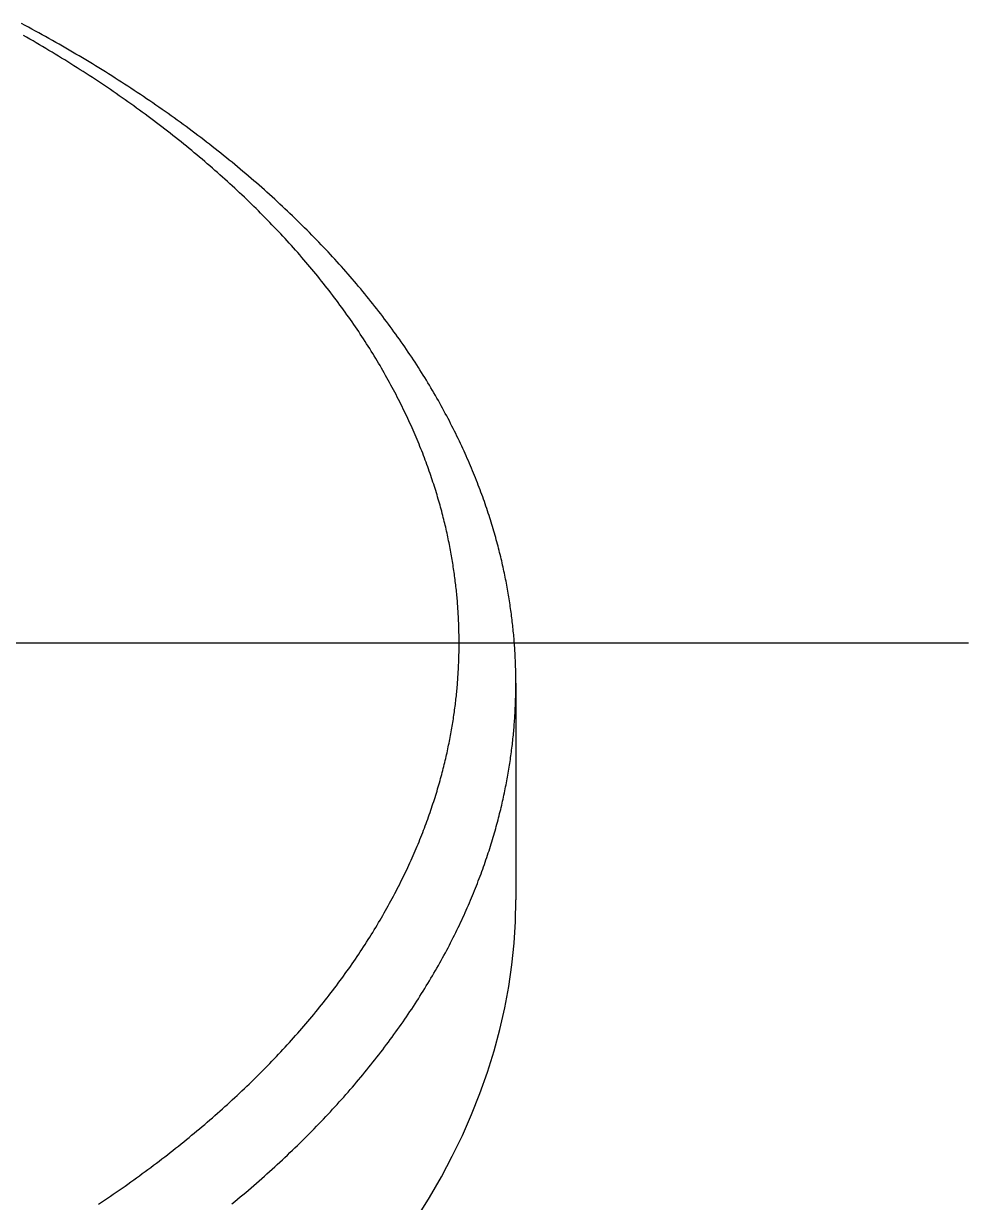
# Model space of a CAD drawing. Extents: x -6.6 to 49.4, y -19.1 to 35.3.
# Drawn here: x 45.27 to 49.43, y 27.13 to 32.32 of the extents above; entities that cross this region are included whole.
import ezdxf

# ---------------------------------------------------------------- set-up
doc = ezdxf.new("R2010")
doc.units = 0
doc.linetypes.add('CENTER', pattern=[50.8, 31.75, -6.35, 6.35, -6.35])
doc.layers.get('0').update_dxf_attribs({"linetype": 'CONTINUOUS'})
doc.layers.add('CENTER', color=1, linetype='CENTER')

msp = doc.modelspace()

# ---------------------------------------------------------------- linework, layer by layer
at = {"color": 7, "linetype": 'CONTINUOUS'}
msp.add_line((47.43527, 29.41579), (47.43527, 28.461196), dxfattribs=at)
at = {"color": 7}
for points in [[(47.4353, 29.4158, 0), (47.4353, 29.4235, 0), (47.4352, 29.4313, 0), (47.4352, 29.439, 0), (47.4351, 29.4468, 0), (47.435, 29.4545, 0), (47.4348, 29.4623, 0), (47.4347, 29.4701, 0), (47.4345, 29.4779, 0), (47.4343, 29.4857, 0), (47.434, 29.4935, 0), (47.4338, 29.5014, 0), (47.4335, 29.5092, 0), (47.4331, 29.5171, 0), (47.4328, 29.5249, 0), (47.4324, 29.5328, 0), (47.432, 29.5407, 0), (47.4316, 29.5487, 0), (47.4311, 29.5566, 0), (47.4306, 29.5645, 0), (47.4301, 29.5725, 0), (47.4296, 29.5805, 0), (47.429, 29.5885, 0), (47.4284, 29.5965, 0), (47.4277, 29.6045, 0), (47.4271, 29.6126, 0), (47.4264, 29.6206, 0), (47.4257, 29.6287, 0), (47.4249, 29.6368, 0), (47.4241, 29.645, 0), (47.4233, 29.6531, 0), (47.4224, 29.6613, 0), (47.4216, 29.6695, 0), (47.4206, 29.6777, 0), (47.4197, 29.6859, 0), (47.4187, 29.6942, 0), (47.4177, 29.7024, 0), (47.4166, 29.7107, 0), (47.4156, 29.719, 0), (47.4145, 29.7274, 0), (47.4133, 29.7358, 0), (47.4121, 29.7441, 0), (47.4109, 29.7526, 0), (47.4097, 29.761, 0), (47.4084, 29.7695, 0), (47.4071, 29.778, 0), (47.4057, 29.7865, 0), (47.4043, 29.795, 0), (47.4029, 29.8036, 0), (47.4014, 29.8122, 0), (47.3999, 29.8208, 0), (47.3984, 29.8295, 0), (47.3968, 29.8382, 0), (47.3952, 29.8469, 0), (47.3936, 29.8556, 0), (47.3919, 29.8644, 0), (47.3902, 29.8732, 0), (47.3884, 29.882, 0), (47.3866, 29.8909, 0), (47.3847, 29.8998, 0), (47.3829, 29.9087, 0), (47.3809, 29.9177, 0), (47.379, 29.9267, 0), (47.3769, 29.9357, 0), (47.3749, 29.9448, 0), (47.3728, 29.9539, 0), (47.3706, 29.963, 0), (47.3684, 29.9722, 0), (47.3662, 29.9814, 0), (47.3639, 29.9906, 0), (47.3615, 29.9999, 0), (47.3592, 30.0092, 0), (47.3567, 30.0186, 0), (47.3542, 30.028, 0), (47.3517, 30.0375, 0), (47.3491, 30.0469, 0), (47.3465, 30.0565, 0), (47.3438, 30.066, 0), (47.341, 30.0756, 0), (47.3382, 30.0853, 0), (47.3354, 30.095, 0), (47.3325, 30.1047, 0), (47.3295, 30.1145, 0), (47.3265, 30.1243, 0), (47.3234, 30.1342, 0), (47.3203, 30.1441, 0), (47.3171, 30.1541, 0), (47.3138, 30.1641, 0), (47.3105, 30.1741, 0), (47.3071, 30.1842, 0), (47.3037, 30.1944, 0), (47.3002, 30.2045, 0), (47.2966, 30.2148, 0), (47.293, 30.225, 0), (47.2893, 30.2353, 0), (47.2856, 30.2456, 0), (47.2817, 30.256, 0), (47.2779, 30.2664, 0), (47.2739, 30.2769, 0), (47.2699, 30.2874, 0), (47.2659, 30.2979, 0), (47.2617, 30.3084, 0), (47.2575, 30.319, 0), (47.2533, 30.3297, 0), (47.2489, 30.3403, 0), (47.2445, 30.351, 0), (47.2401, 30.3617, 0), (47.2355, 30.3725, 0), (47.2309, 30.3833, 0), (47.2263, 30.3941, 0), (47.2215, 30.4049, 0), (47.2167, 30.4158, 0), (47.2118, 30.4266, 0), (47.2069, 30.4376, 0), (47.2019, 30.4485, 0), (47.1968, 30.4594, 0), (47.1917, 30.4704, 0), (47.1865, 30.4814, 0), (47.1812, 30.4924, 0), (47.1758, 30.5035, 0), (47.1704, 30.5145, 0), (47.1649, 30.5256, 0), (47.1594, 30.5367, 0), (47.1538, 30.5478, 0), (47.1481, 30.5589, 0), (47.1423, 30.5701, 0), (47.1365, 30.5812, 0), (47.1306, 30.5924, 0), (47.1246, 30.6036, 0), (47.1186, 30.6148, 0), (47.1125, 30.626, 0), (47.1063, 30.6372, 0), (47.1001, 30.6484, 0), (47.0938, 30.6596, 0), (47.0874, 30.6709, 0), (47.081, 30.6821, 0), (47.0745, 30.6934, 0), (47.0679, 30.7046, 0), (47.0613, 30.7159, 0), (47.0546, 30.7272, 0), (47.0478, 30.7384, 0), (47.041, 30.7497, 0), (47.0341, 30.761, 0), (47.0271, 30.7722, 0), (47.02, 30.7835, 0), (47.0129, 30.7948, 0), (47.0058, 30.806, 0), (46.9985, 30.8173, 0), (46.9912, 30.8286, 0), (46.9838, 30.8398, 0), (46.9764, 30.8511, 0), (46.9689, 30.8623, 0), (46.9613, 30.8736, 0), (46.9537, 30.8848, 0), (46.946, 30.896, 0), (46.9383, 30.9072, 0), (46.9304, 30.9185, 0), (46.9226, 30.9297, 0), (46.9146, 30.9409, 0), (46.9066, 30.9521, 0), (46.8985, 30.9632, 0), (46.8904, 30.9744, 0), (46.8822, 30.9856, 0), (46.8739, 30.9967, 0), (46.8656, 31.0079, 0), (46.8572, 31.019, 0), (46.8488, 31.0301, 0), (46.8403, 31.0412, 0), (46.8317, 31.0523, 0), (46.8231, 31.0634, 0), (46.8144, 31.0745, 0), (46.8057, 31.0855, 0), (46.7969, 31.0966, 0), (46.788, 31.1076, 0), (46.7791, 31.1186, 0), (46.7701, 31.1296, 0), (46.761, 31.1406, 0), (46.7519, 31.1516, 0), (46.7428, 31.1625, 0), (46.7336, 31.1735, 0), (46.7243, 31.1844, 0), (46.7149, 31.1953, 0), (46.7055, 31.2062, 0), (46.6961, 31.217, 0), (46.6865, 31.2279, 0), (46.677, 31.2387, 0), (46.6673, 31.2496, 0), (46.6576, 31.2604, 0), (46.6479, 31.2712, 0), (46.638, 31.282, 0), (46.6281, 31.2927, 0), (46.6182, 31.3035, 0), (46.6082, 31.3142, 0), (46.5981, 31.3249, 0), (46.588, 31.3357, 0), (46.5778, 31.3463, 0), (46.5676, 31.357, 0), (46.5573, 31.3677, 0), (46.5469, 31.3783, 0), (46.5365, 31.3889, 0), (46.526, 31.3995, 0), (46.5155, 31.4101, 0), (46.5049, 31.4207, 0), (46.4942, 31.4313, 0), (46.4835, 31.4418, 0), (46.4727, 31.4523, 0), (46.4619, 31.4628, 0), (46.451, 31.4733, 0), (46.4401, 31.4838, 0), (46.4291, 31.4942, 0), (46.418, 31.5046, 0), (46.4069, 31.515, 0), (46.3957, 31.5254, 0), (46.3845, 31.5358, 0), (46.3732, 31.5461, 0), (46.3618, 31.5565, 0), (46.3504, 31.5668, 0), (46.339, 31.5771, 0), (46.3275, 31.5873, 0), (46.3159, 31.5976, 0), (46.3043, 31.6078, 0), (46.2926, 31.618, 0), (46.2809, 31.6282, 0), (46.2691, 31.6384, 0), (46.2572, 31.6485, 0), (46.2453, 31.6587, 0), (46.2334, 31.6688, 0), (46.2214, 31.6788, 0), (46.2093, 31.6889, 0), (46.1972, 31.6989, 0), (46.185, 31.709, 0), (46.1728, 31.7189, 0), (46.1605, 31.7289, 0), (46.1482, 31.7389, 0), (46.1358, 31.7488, 0), (46.1233, 31.7587, 0), (46.1108, 31.7686, 0), (46.0983, 31.7784, 0), (46.0857, 31.7883, 0), (46.073, 31.7981, 0), (46.0603, 31.8079, 0), (46.0475, 31.8176, 0), (46.0347, 31.8274, 0), (46.0219, 31.8371, 0), (46.0089, 31.8468, 0), (45.996, 31.8564, 0), (45.9829, 31.8661, 0), (45.9699, 31.8757, 0), (45.9567, 31.8853, 0), (45.9436, 31.8948, 0), (45.9303, 31.9044, 0), (45.917, 31.9139, 0), (45.9037, 31.9233, 0), (45.8903, 31.9328, 0), (45.8769, 31.9422, 0), (45.8634, 31.9516, 0), (45.8499, 31.961, 0), (45.8363, 31.9704, 0), (45.8227, 31.9797, 0), (45.809, 31.989, 0), (45.7953, 31.9982, 0), (45.7816, 32.0075, 0), (45.7678, 32.0167, 0), (45.7539, 32.0258, 0), (45.74, 32.035, 0), (45.726, 32.0441, 0), (45.7121, 32.0532, 0), (45.698, 32.0623, 0), (45.6839, 32.0713, 0), (45.6698, 32.0803, 0), (45.6557, 32.0893, 0), (45.6414, 32.0982, 0), (45.6272, 32.1071, 0), (45.6129, 32.116, 0), (45.5986, 32.1249, 0), (45.5842, 32.1337, 0), (45.5698, 32.1425, 0), (45.5553, 32.1513, 0), (45.5408, 32.16, 0), (45.5263, 32.1687, 0), (45.5117, 32.1774, 0), (45.4971, 32.186, 0), (45.4824, 32.1946, 0), (45.4677, 32.2032, 0), (45.453, 32.2118, 0), (45.4382, 32.2203, 0), (45.4234, 32.2288, 0), (45.4086, 32.2372, 0), (45.3937, 32.2457, 0), (45.3788, 32.254, 0), (45.3638, 32.2624, 0), (45.3489, 32.2707, 0), (45.3338, 32.279, 0), (45.3188, 32.2873, 0), (45.3037, 32.2955, 0), (45.2886, 32.3037, 0), (45.2734, 32.3119, 0), (45.2582, 32.32, 0)], [(47.1853, 29.5926, 0), (47.1853, 29.5999, 0), (47.1852, 29.6072, 0), (47.1852, 29.6145, 0), (47.1851, 29.6219, 0), (47.185, 29.6292, 0), (47.1848, 29.6366, 0), (47.1847, 29.644, 0), (47.1845, 29.6513, 0), (47.1843, 29.6587, 0), (47.1841, 29.6661, 0), (47.1838, 29.6735, 0), (47.1836, 29.681, 0), (47.1833, 29.6884, 0), (47.1829, 29.6959, 0), (47.1826, 29.7033, 0), (47.1822, 29.7108, 0), (47.1818, 29.7183, 0), (47.1813, 29.7258, 0), (47.1809, 29.7333, 0), (47.1804, 29.7409, 0), (47.1799, 29.7484, 0), (47.1793, 29.756, 0), (47.1787, 29.7636, 0), (47.1781, 29.7712, 0), (47.1775, 29.7788, 0), (47.1769, 29.7864, 0), (47.1762, 29.7941, 0), (47.1755, 29.8017, 0), (47.1747, 29.8094, 0), (47.1739, 29.8171, 0), (47.1731, 29.8249, 0), (47.1723, 29.8326, 0), (47.1714, 29.8404, 0), (47.1705, 29.8482, 0), (47.1696, 29.856, 0), (47.1686, 29.8638, 0), (47.1676, 29.8717, 0), (47.1666, 29.8795, 0), (47.1656, 29.8874, 0), (47.1645, 29.8954, 0), (47.1634, 29.9033, 0), (47.1622, 29.9113, 0), (47.161, 29.9193, 0), (47.1598, 29.9273, 0), (47.1586, 29.9353, 0), (47.1573, 29.9434, 0), (47.156, 29.9515, 0), (47.1546, 29.9596, 0), (47.1532, 29.9677, 0), (47.1518, 29.9759, 0), (47.1504, 29.9841, 0), (47.1489, 29.9923, 0), (47.1474, 30.0005, 0), (47.1458, 30.0088, 0), (47.1442, 30.0171, 0), (47.1426, 30.0255, 0), (47.1409, 30.0338, 0), (47.1392, 30.0422, 0), (47.1374, 30.0506, 0), (47.1357, 30.0591, 0), (47.1338, 30.0676, 0), (47.132, 30.0761, 0), (47.1301, 30.0847, 0), (47.1281, 30.0932, 0), (47.1261, 30.1019, 0), (47.1241, 30.1105, 0), (47.122, 30.1192, 0), (47.1199, 30.1279, 0), (47.1177, 30.1367, 0), (47.1155, 30.1455, 0), (47.1132, 30.1543, 0), (47.1109, 30.1632, 0), (47.1086, 30.1721, 0), (47.1062, 30.181, 0), (47.1037, 30.19, 0), (47.1012, 30.199, 0), (47.0987, 30.2081, 0), (47.0961, 30.2172, 0), (47.0934, 30.2263, 0), (47.0907, 30.2355, 0), (47.088, 30.2447, 0), (47.0851, 30.254, 0), (47.0823, 30.2633, 0), (47.0794, 30.2726, 0), (47.0764, 30.282, 0), (47.0734, 30.2915, 0), (47.0703, 30.3009, 0), (47.0671, 30.3105, 0), (47.0639, 30.32, 0), (47.0607, 30.3296, 0), (47.0573, 30.3393, 0), (47.054, 30.349, 0), (47.0505, 30.3587, 0), (47.047, 30.3684, 0), (47.0435, 30.3782, 0), (47.0399, 30.3881, 0), (47.0362, 30.3979, 0), (47.0325, 30.4078, 0), (47.0287, 30.4178, 0), (47.0248, 30.4278, 0), (47.0209, 30.4378, 0), (47.0169, 30.4478, 0), (47.0129, 30.4579, 0), (47.0088, 30.468, 0), (47.0046, 30.4781, 0), (47.0004, 30.4883, 0), (46.9961, 30.4985, 0), (46.9917, 30.5087, 0), (46.9873, 30.5189, 0), (46.9828, 30.5292, 0), (46.9782, 30.5395, 0), (46.9736, 30.5498, 0), (46.9689, 30.5602, 0), (46.9642, 30.5706, 0), (46.9594, 30.5809, 0), (46.9545, 30.5914, 0), (46.9495, 30.6018, 0), (46.9445, 30.6122, 0), (46.9394, 30.6227, 0), (46.9343, 30.6332, 0), (46.9291, 30.6437, 0), (46.9238, 30.6542, 0), (46.9185, 30.6648, 0), (46.9131, 30.6753, 0), (46.9076, 30.6859, 0), (46.9021, 30.6965, 0), (46.8965, 30.7071, 0), (46.8909, 30.7177, 0), (46.8851, 30.7283, 0), (46.8794, 30.739, 0), (46.8735, 30.7496, 0), (46.8676, 30.7603, 0), (46.8616, 30.7709, 0), (46.8556, 30.7816, 0), (46.8495, 30.7923, 0), (46.8433, 30.8029, 0), (46.837, 30.8136, 0), (46.8307, 30.8243, 0), (46.8244, 30.835, 0), (46.8179, 30.8457, 0), (46.8114, 30.8564, 0), (46.8049, 30.8671, 0), (46.7982, 30.8778, 0), (46.7916, 30.8886, 0), (46.7848, 30.8993, 0), (46.778, 30.91, 0), (46.7711, 30.9207, 0), (46.7642, 30.9314, 0), (46.7572, 30.9421, 0), (46.7501, 30.9527, 0), (46.743, 30.9634, 0), (46.7358, 30.9741, 0), (46.7285, 30.9848, 0), (46.7212, 30.9955, 0), (46.7138, 31.0061, 0), (46.7064, 31.0168, 0), (46.6989, 31.0275, 0), (46.6913, 31.0381, 0), (46.6837, 31.0487, 0), (46.6761, 31.0594, 0), (46.6683, 31.07, 0), (46.6605, 31.0806, 0), (46.6527, 31.0912, 0), (46.6448, 31.1018, 0), (46.6368, 31.1124, 0), (46.6288, 31.123, 0), (46.6207, 31.1336, 0), (46.6125, 31.1441, 0), (46.6043, 31.1547, 0), (46.596, 31.1652, 0), (46.5877, 31.1757, 0), (46.5793, 31.1862, 0), (46.5709, 31.1967, 0), (46.5624, 31.2072, 0), (46.5538, 31.2177, 0), (46.5452, 31.2281, 0), (46.5366, 31.2386, 0), (46.5278, 31.249, 0), (46.5191, 31.2594, 0), (46.5102, 31.2698, 0), (46.5013, 31.2802, 0), (46.4924, 31.2906, 0), (46.4834, 31.3009, 0), (46.4743, 31.3113, 0), (46.4652, 31.3216, 0), (46.456, 31.3319, 0), (46.4467, 31.3422, 0), (46.4374, 31.3525, 0), (46.4281, 31.3628, 0), (46.4186, 31.373, 0), (46.4092, 31.3833, 0), (46.3996, 31.3935, 0), (46.39, 31.4037, 0), (46.3804, 31.4139, 0), (46.3707, 31.4241, 0), (46.3609, 31.4343, 0), (46.3511, 31.4445, 0), (46.3412, 31.4546, 0), (46.3313, 31.4647, 0), (46.3213, 31.4749, 0), (46.3112, 31.485, 0), (46.3011, 31.495, 0), (46.291, 31.5051, 0), (46.2807, 31.5152, 0), (46.2705, 31.5252, 0), (46.2601, 31.5352, 0), (46.2497, 31.5452, 0), (46.2393, 31.5552, 0), (46.2288, 31.5652, 0), (46.2182, 31.5751, 0), (46.2076, 31.585, 0), (46.197, 31.595, 0), (46.1862, 31.6049, 0), (46.1755, 31.6147, 0), (46.1646, 31.6246, 0), (46.1538, 31.6344, 0), (46.1428, 31.6443, 0), (46.1318, 31.6541, 0), (46.1208, 31.6639, 0), (46.1097, 31.6736, 0), (46.0985, 31.6834, 0), (46.0873, 31.6931, 0), (46.0761, 31.7028, 0), (46.0647, 31.7125, 0), (46.0534, 31.7222, 0), (46.0419, 31.7318, 0), (46.0305, 31.7415, 0), (46.0189, 31.7511, 0), (46.0074, 31.7607, 0), (45.9957, 31.7703, 0), (45.984, 31.7798, 0), (45.9723, 31.7893, 0), (45.9605, 31.7988, 0), (45.9487, 31.8083, 0), (45.9368, 31.8178, 0), (45.9248, 31.8272, 0), (45.9128, 31.8367, 0), (45.9008, 31.8461, 0), (45.8887, 31.8555, 0), (45.8765, 31.8648, 0), (45.8643, 31.8741, 0), (45.852, 31.8835, 0), (45.8397, 31.8928, 0), (45.8274, 31.902, 0), (45.815, 31.9113, 0), (45.8025, 31.9205, 0), (45.79, 31.9297, 0), (45.7774, 31.9389, 0), (45.7648, 31.948, 0), (45.7521, 31.9571, 0), (45.7394, 31.9662, 0), (45.7267, 31.9753, 0), (45.7139, 31.9844, 0), (45.701, 31.9934, 0), (45.6881, 32.0024, 0), (45.6751, 32.0114, 0), (45.6621, 32.0203, 0), (45.6491, 32.0293, 0), (45.636, 32.0381, 0), (45.6229, 32.047, 0), (45.6097, 32.0559, 0), (45.5965, 32.0647, 0), (45.5832, 32.0735, 0), (45.5699, 32.0822, 0), (45.5565, 32.091, 0), (45.5431, 32.0997, 0), (45.5296, 32.1084, 0), (45.5162, 32.117, 0), (45.5026, 32.1257, 0), (45.489, 32.1343, 0), (45.4754, 32.1428, 0), (45.4618, 32.1514, 0), (45.4481, 32.1599, 0), (45.4343, 32.1684, 0), (45.4205, 32.1769, 0), (45.4067, 32.1853, 0), (45.3928, 32.1937, 0), (45.3789, 32.2021, 0), (45.365, 32.2104, 0), (45.351, 32.2187, 0), (45.337, 32.227, 0), (45.3229, 32.2353, 0), (45.3088, 32.2435, 0), (45.2947, 32.2517, 0), (45.2805, 32.2599, 0), (45.2663, 32.268, 0)], [(45.5965, 27.1204, 0), (45.6097, 27.1292, 0), (45.6229, 27.1381, 0), (45.636, 27.147, 0), (45.6491, 27.1559, 0), (45.6622, 27.1648, 0), (45.6752, 27.1737, 0), (45.6881, 27.1827, 0), (45.701, 27.1917, 0), (45.7139, 27.2008, 0), (45.7267, 27.2098, 0), (45.7394, 27.2189, 0), (45.7521, 27.228, 0), (45.7648, 27.2371, 0), (45.7774, 27.2463, 0), (45.7899, 27.2554, 0), (45.8024, 27.2646, 0), (45.8149, 27.2739, 0), (45.8273, 27.2831, 0), (45.8396, 27.2924, 0), (45.8519, 27.3017, 0), (45.8642, 27.311, 0), (45.8764, 27.3203, 0), (45.8886, 27.3297, 0), (45.9007, 27.339, 0), (45.9127, 27.3485, 0), (45.9247, 27.3579, 0), (45.9367, 27.3673, 0), (45.9486, 27.3768, 0), (45.9604, 27.3863, 0), (45.9722, 27.3958, 0), (45.984, 27.4053, 0), (45.9957, 27.4149, 0), (46.0073, 27.4245, 0), (46.0189, 27.434, 0), (46.0304, 27.4437, 0), (46.0419, 27.4533, 0), (46.0533, 27.463, 0), (46.0647, 27.4726, 0), (46.076, 27.4823, 0), (46.0873, 27.492, 0), (46.0985, 27.5018, 0), (46.1097, 27.5115, 0), (46.1208, 27.5213, 0), (46.1318, 27.5311, 0), (46.1428, 27.5409, 0), (46.1538, 27.5507, 0), (46.1647, 27.5606, 0), (46.1755, 27.5704, 0), (46.1863, 27.5803, 0), (46.197, 27.5902, 0), (46.2077, 27.6001, 0), (46.2183, 27.6101, 0), (46.2288, 27.62, 0), (46.2394, 27.63, 0), (46.2498, 27.64, 0), (46.2602, 27.65, 0), (46.2705, 27.66, 0), (46.2808, 27.67, 0), (46.291, 27.6801, 0), (46.3012, 27.6901, 0), (46.3113, 27.7002, 0), (46.3214, 27.7103, 0), (46.3314, 27.7204, 0), (46.3413, 27.7306, 0), (46.3512, 27.7407, 0), (46.361, 27.7509, 0), (46.3708, 27.761, 0), (46.3805, 27.7712, 0), (46.3901, 27.7814, 0), (46.3997, 27.7916, 0), (46.4092, 27.8019, 0), (46.4187, 27.8121, 0), (46.4281, 27.8224, 0), (46.4375, 27.8326, 0), (46.4468, 27.8429, 0), (46.456, 27.8532, 0), (46.4652, 27.8636, 0), (46.4743, 27.8739, 0), (46.4834, 27.8842, 0), (46.4924, 27.8946, 0), (46.5013, 27.905, 0), (46.5102, 27.9153, 0), (46.5191, 27.9257, 0), (46.5279, 27.9362, 0), (46.5366, 27.9466, 0), (46.5453, 27.957, 0), (46.5539, 27.9675, 0), (46.5624, 27.9779, 0), (46.5709, 27.9884, 0), (46.5794, 27.9989, 0), (46.5877, 28.0094, 0), (46.596, 28.0199, 0), (46.6043, 28.0304, 0), (46.6125, 28.041, 0), (46.6207, 28.0515, 0), (46.6287, 28.0621, 0), (46.6368, 28.0727, 0), (46.6447, 28.0832, 0), (46.6527, 28.0938, 0), (46.6605, 28.1044, 0), (46.6683, 28.115, 0), (46.676, 28.1257, 0), (46.6837, 28.1363, 0), (46.6913, 28.1469, 0), (46.6989, 28.1576, 0), (46.7064, 28.1682, 0), (46.7138, 28.1789, 0), (46.7212, 28.1896, 0), (46.7285, 28.2003, 0), (46.7358, 28.211, 0), (46.7429, 28.2217, 0), (46.7501, 28.2324, 0), (46.7571, 28.2431, 0), (46.7641, 28.2538, 0), (46.7711, 28.2645, 0), (46.778, 28.2752, 0), (46.7848, 28.2859, 0), (46.7915, 28.2966, 0), (46.7982, 28.3073, 0), (46.8048, 28.318, 0), (46.8114, 28.3287, 0), (46.8179, 28.3394, 0), (46.8243, 28.3501, 0), (46.8307, 28.3608, 0), (46.837, 28.3715, 0), (46.8433, 28.3822, 0), (46.8494, 28.3929, 0), (46.8556, 28.4036, 0), (46.8616, 28.4142, 0), (46.8676, 28.4249, 0), (46.8735, 28.4355, 0), (46.8794, 28.4462, 0), (46.8852, 28.4568, 0), (46.8909, 28.4674, 0), (46.8966, 28.478, 0), (46.9022, 28.4886, 0), (46.9077, 28.4992, 0), (46.9132, 28.5098, 0), (46.9185, 28.5203, 0), (46.9239, 28.5309, 0), (46.9292, 28.5414, 0), (46.9344, 28.5519, 0), (46.9395, 28.5624, 0), (46.9446, 28.5729, 0), (46.9496, 28.5833, 0), (46.9545, 28.5938, 0), (46.9594, 28.6042, 0), (46.9642, 28.6146, 0), (46.9689, 28.6249, 0), (46.9736, 28.6353, 0), (46.9782, 28.6456, 0), (46.9828, 28.6559, 0), (46.9873, 28.6662, 0), (46.9917, 28.6764, 0), (46.9961, 28.6867, 0), (47.0003, 28.6969, 0), (47.0046, 28.707, 0), (47.0088, 28.7172, 0), (47.0129, 28.7273, 0), (47.0169, 28.7373, 0), (47.0209, 28.7474, 0), (47.0248, 28.7574, 0), (47.0287, 28.7674, 0), (47.0325, 28.7773, 0), (47.0362, 28.7872, 0), (47.0399, 28.7971, 0), (47.0435, 28.8069, 0), (47.0471, 28.8167, 0), (47.0506, 28.8265, 0), (47.054, 28.8362, 0), (47.0574, 28.8459, 0), (47.0607, 28.8556, 0), (47.064, 28.8652, 0), (47.0672, 28.8747, 0), (47.0703, 28.8842, 0), (47.0734, 28.8937, 0), (47.0764, 28.9031, 0), (47.0794, 28.9125, 0), (47.0823, 28.9219, 0), (47.0852, 28.9312, 0), (47.088, 28.9404, 0), (47.0907, 28.9496, 0), (47.0934, 28.9588, 0), (47.0961, 28.9679, 0), (47.0987, 28.977, 0), (47.1012, 28.9861, 0), (47.1037, 28.9951, 0), (47.1062, 29.0041, 0), (47.1086, 29.013, 0), (47.1109, 29.0219, 0), (47.1132, 29.0308, 0), (47.1155, 29.0396, 0), (47.1177, 29.0484, 0), (47.1199, 29.0572, 0), (47.122, 29.0659, 0), (47.1241, 29.0746, 0), (47.1261, 29.0833, 0), (47.1281, 29.0919, 0), (47.13, 29.1005, 0), (47.132, 29.109, 0), (47.1338, 29.1175, 0), (47.1357, 29.126, 0), (47.1374, 29.1345, 0), (47.1392, 29.1429, 0), (47.1409, 29.1513, 0), (47.1426, 29.1597, 0), (47.1442, 29.168, 0), (47.1458, 29.1763, 0), (47.1474, 29.1846, 0), (47.1489, 29.1929, 0), (47.1504, 29.2011, 0), (47.1519, 29.2093, 0), (47.1533, 29.2174, 0), (47.1547, 29.2256, 0), (47.1561, 29.2337, 0), (47.1574, 29.2418, 0), (47.1587, 29.2499, 0), (47.1599, 29.2579, 0), (47.1611, 29.2659, 0), (47.1623, 29.2739, 0), (47.1635, 29.2819, 0), (47.1646, 29.2898, 0), (47.1657, 29.2977, 0), (47.1667, 29.3056, 0), (47.1678, 29.3135, 0), (47.1688, 29.3213, 0), (47.1697, 29.3292, 0), (47.1706, 29.337, 0), (47.1715, 29.3448, 0), (47.1724, 29.3525, 0), (47.1732, 29.3603, 0), (47.174, 29.368, 0), (47.1748, 29.3757, 0), (47.1755, 29.3834, 0), (47.1763, 29.3911, 0), (47.1769, 29.3987, 0), (47.1776, 29.4064, 0), (47.1782, 29.414, 0), (47.1788, 29.4216, 0), (47.1794, 29.4292, 0), (47.1799, 29.4367, 0), (47.1804, 29.4443, 0), (47.1809, 29.4518, 0), (47.1814, 29.4593, 0), (47.1818, 29.4669, 0), (47.1822, 29.4743, 0), (47.1826, 29.4818, 0), (47.183, 29.4893, 0), (47.1833, 29.4967, 0), (47.1836, 29.5042, 0), (47.1839, 29.5116, 0), (47.1841, 29.519, 0), (47.1843, 29.5264, 0), (47.1845, 29.5338, 0), (47.1847, 29.5412, 0), (47.1849, 29.5486, 0), (47.185, 29.5559, 0), (47.1851, 29.5633, 0), (47.1852, 29.5706, 0), (47.1852, 29.5779, 0), (47.1853, 29.5853, 0), (47.1853, 29.5926, 0)], [(46.1849, 27.1226, 0), (46.1971, 27.1326, 0), (46.2092, 27.1427, 0), (46.2213, 27.1527, 0), (46.2333, 27.1628, 0), (46.2453, 27.1729, 0), (46.2572, 27.1831, 0), (46.269, 27.1932, 0), (46.2808, 27.2034, 0), (46.2926, 27.2136, 0), (46.3043, 27.2238, 0), (46.3159, 27.234, 0), (46.3275, 27.2443, 0), (46.339, 27.2545, 0), (46.3505, 27.2648, 0), (46.3619, 27.2751, 0), (46.3732, 27.2855, 0), (46.3845, 27.2958, 0), (46.3957, 27.3062, 0), (46.4069, 27.3166, 0), (46.418, 27.327, 0), (46.4291, 27.3374, 0), (46.4401, 27.3479, 0), (46.4511, 27.3583, 0), (46.462, 27.3688, 0), (46.4728, 27.3793, 0), (46.4836, 27.3898, 0), (46.4943, 27.4004, 0), (46.5049, 27.4109, 0), (46.5155, 27.4215, 0), (46.5261, 27.4321, 0), (46.5366, 27.4427, 0), (46.547, 27.4533, 0), (46.5573, 27.464, 0), (46.5676, 27.4746, 0), (46.5779, 27.4853, 0), (46.5881, 27.496, 0), (46.5982, 27.5067, 0), (46.6083, 27.5174, 0), (46.6183, 27.5281, 0), (46.6282, 27.5389, 0), (46.6381, 27.5496, 0), (46.6479, 27.5604, 0), (46.6576, 27.5712, 0), (46.6673, 27.582, 0), (46.677, 27.5929, 0), (46.6866, 27.6037, 0), (46.6961, 27.6146, 0), (46.7055, 27.6254, 0), (46.715, 27.6363, 0), (46.7243, 27.6472, 0), (46.7336, 27.6582, 0), (46.7428, 27.6691, 0), (46.752, 27.68, 0), (46.7611, 27.691, 0), (46.7701, 27.702, 0), (46.7791, 27.713, 0), (46.788, 27.724, 0), (46.7969, 27.735, 0), (46.8057, 27.746, 0), (46.8144, 27.7571, 0), (46.8231, 27.7682, 0), (46.8317, 27.7792, 0), (46.8403, 27.7903, 0), (46.8488, 27.8014, 0), (46.8572, 27.8125, 0), (46.8656, 27.8236, 0), (46.8739, 27.8348, 0), (46.8822, 27.8459, 0), (46.8904, 27.8571, 0), (46.8985, 27.8682, 0), (46.9066, 27.8794, 0), (46.9146, 27.8906, 0), (46.9225, 27.9018, 0), (46.9304, 27.913, 0), (46.9382, 27.9243, 0), (46.946, 27.9355, 0), (46.9537, 27.9467, 0), (46.9613, 27.958, 0), (46.9689, 27.9692, 0), (46.9764, 27.9805, 0), (46.9838, 27.9917, 0), (46.9912, 28.003, 0), (46.9985, 28.0143, 0), (47.0057, 28.0255, 0), (47.0129, 28.0368, 0), (47.02, 28.0481, 0), (47.0271, 28.0594, 0), (47.034, 28.0706, 0), (47.0409, 28.0819, 0), (47.0478, 28.0932, 0), (47.0546, 28.1044, 0), (47.0613, 28.1157, 0), (47.0679, 28.127, 0), (47.0745, 28.1382, 0), (47.081, 28.1495, 0), (47.0874, 28.1607, 0), (47.0938, 28.1719, 0), (47.1001, 28.1832, 0), (47.1064, 28.1944, 0), (47.1125, 28.2056, 0), (47.1186, 28.2168, 0), (47.1247, 28.228, 0), (47.1306, 28.2392, 0), (47.1365, 28.2503, 0), (47.1424, 28.2615, 0), (47.1481, 28.2726, 0), (47.1538, 28.2837, 0), (47.1594, 28.2949, 0), (47.165, 28.3059, 0), (47.1705, 28.317, 0), (47.1759, 28.3281, 0), (47.1812, 28.3391, 0), (47.1865, 28.3501, 0), (47.1917, 28.3611, 0), (47.1968, 28.3721, 0), (47.2019, 28.3831, 0), (47.2069, 28.394, 0), (47.2118, 28.4049, 0), (47.2167, 28.4158, 0), (47.2215, 28.4267, 0), (47.2262, 28.4375, 0), (47.2309, 28.4483, 0), (47.2355, 28.4591, 0), (47.24, 28.4699, 0), (47.2445, 28.4806, 0), (47.2489, 28.4913, 0), (47.2532, 28.5019, 0), (47.2575, 28.5126, 0), (47.2617, 28.5232, 0), (47.2659, 28.5337, 0), (47.2699, 28.5442, 0), (47.2739, 28.5547, 0), (47.2779, 28.5652, 0), (47.2818, 28.5756, 0), (47.2856, 28.586, 0), (47.2893, 28.5963, 0), (47.293, 28.6066, 0), (47.2966, 28.6169, 0), (47.3002, 28.6271, 0), (47.3037, 28.6373, 0), (47.3071, 28.6474, 0), (47.3105, 28.6575, 0), (47.3138, 28.6676, 0), (47.3171, 28.6775, 0), (47.3203, 28.6875, 0), (47.3234, 28.6974, 0), (47.3265, 28.7073, 0), (47.3295, 28.7171, 0), (47.3325, 28.7269, 0), (47.3354, 28.7366, 0), (47.3382, 28.7463, 0), (47.341, 28.7559, 0), (47.3438, 28.7655, 0), (47.3465, 28.7751, 0), (47.3491, 28.7846, 0), (47.3517, 28.7941, 0), (47.3542, 28.8035, 0), (47.3567, 28.8129, 0), (47.3592, 28.8223, 0), (47.3615, 28.8316, 0), (47.3639, 28.8409, 0), (47.3662, 28.8502, 0), (47.3684, 28.8594, 0), (47.3706, 28.8686, 0), (47.3728, 28.8777, 0), (47.3749, 28.8868, 0), (47.3769, 28.8959, 0), (47.3789, 28.9049, 0), (47.3809, 28.9139, 0), (47.3828, 28.9229, 0), (47.3847, 28.9318, 0), (47.3866, 28.9407, 0), (47.3884, 28.9496, 0), (47.3902, 28.9584, 0), (47.3919, 28.9672, 0), (47.3936, 28.976, 0), (47.3953, 28.9847, 0), (47.3969, 28.9934, 0), (47.3985, 29.0021, 0), (47.4, 29.0108, 0), (47.4015, 29.0194, 0), (47.403, 29.028, 0), (47.4044, 29.0366, 0), (47.4058, 29.0451, 0), (47.4072, 29.0537, 0), (47.4085, 29.0621, 0), (47.4098, 29.0706, 0), (47.411, 29.0791, 0), (47.4122, 29.0875, 0), (47.4134, 29.0959, 0), (47.4146, 29.1042, 0), (47.4157, 29.1126, 0), (47.4168, 29.1209, 0), (47.4178, 29.1292, 0), (47.4188, 29.1375, 0), (47.4198, 29.1457, 0), (47.4208, 29.1539, 0), (47.4217, 29.1621, 0), (47.4225, 29.1703, 0), (47.4234, 29.1785, 0), (47.4242, 29.1866, 0), (47.425, 29.1948, 0), (47.4257, 29.2029, 0), (47.4265, 29.211, 0), (47.4272, 29.219, 0), (47.4278, 29.2271, 0), (47.4285, 29.2351, 0), (47.4291, 29.2431, 0), (47.4296, 29.2511, 0), (47.4302, 29.2591, 0), (47.4307, 29.2671, 0), (47.4312, 29.275, 0), (47.4316, 29.2829, 0), (47.4321, 29.2909, 0), (47.4325, 29.2988, 0), (47.4328, 29.3066, 0), (47.4332, 29.3145, 0), (47.4335, 29.3224, 0), (47.4338, 29.3302, 0), (47.434, 29.3381, 0), (47.4343, 29.3459, 0), (47.4345, 29.3537, 0), (47.4347, 29.3615, 0), (47.4348, 29.3693, 0), (47.435, 29.3771, 0), (47.4351, 29.3848, 0), (47.4352, 29.3926, 0), (47.4352, 29.4003, 0), (47.4353, 29.4081, 0), (47.4353, 29.4158, 0)]]:
    msp.add_polyline3d(points, dxfattribs=at)
at = {"color": 7, "linetype": 'CONTINUOUS'}
msp.add_polyline3d([(46.9997, 27.0615, 0), (47.0553, 27.151, 0), (47.1072, 27.2413, 0), (47.1554, 27.3323, 0), (47.1998, 27.4239, 0), (47.2405, 27.5162, 0), (47.2773, 27.6091, 0), (47.3104, 27.7025, 0), (47.3396, 27.7963, 0), (47.3649, 27.8905, 0), (47.3864, 27.9851, 0), (47.404, 28.08, 0), (47.4177, 28.1751, 0), (47.4274, 28.2704, 0), (47.4333, 28.3658, 0), (47.4353, 28.4612, 0)], dxfattribs=at)
at = {"layer": 'CENTER', "color": 1, "linetype": 'CENTER'}
msp.add_line((32.44201, 29.592555), (49.42868, 29.592555), dxfattribs=at)

doc.saveas('drawing.dxf')
